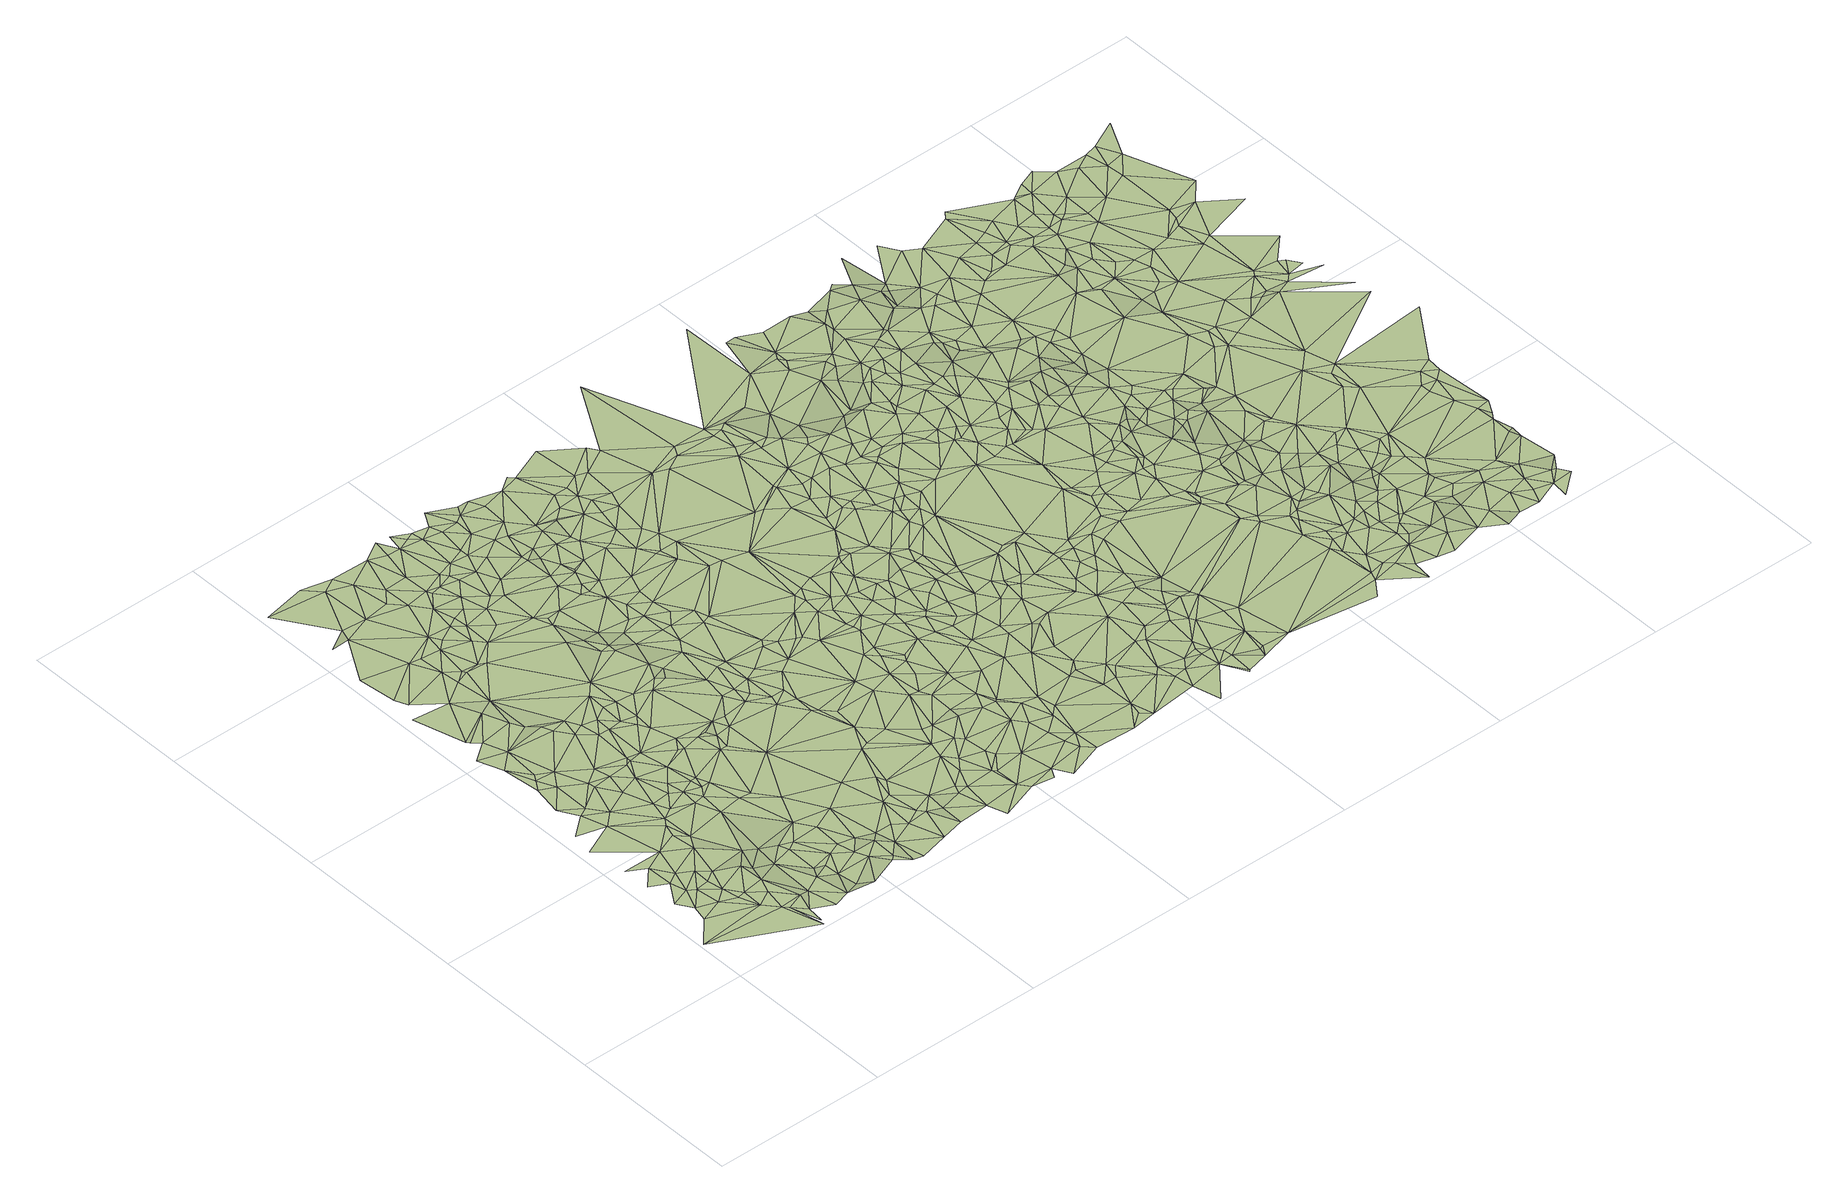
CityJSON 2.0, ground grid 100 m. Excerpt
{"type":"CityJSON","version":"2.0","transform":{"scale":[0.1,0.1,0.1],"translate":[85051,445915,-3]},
"CityObjects":{
"terrain1":{"type":"TINRelief","geometry":[{"type":"CompositeSurface","lod":"2","boundaries":[[[0,1,2]],[[1,3,4]],[[5,6,4]],[[7,6,5]],[[8,0,2]],[[5,4,9]],[[4,3,9]],[[0,3,1]],[[7,10,11]],[[12,8,2]],[[7,5,13]],[[7,13,10]],[[9,3,14]],[[15,5,9]],[[16,10,17]],[[0,18,3]],[[18,14,3]],[[13,5,15]],[[9,14,19]],[[15,9,19]],[[17,10,13]],[[0,20,18]],[[20,14,18]],[[21,17,22]],[[23,19,14]],[[0,24,20]],[[25,8,12]],[[8,24,0]],[[23,15,19]],[[26,27,22]],[[28,25,29]],[[30,13,15]],[[20,31,14]],[[30,17,13]],[[25,32,8]],[[31,23,14]],[[24,33,20]],[[32,24,8]],[[28,32,25]],[[30,15,23]],[[34,26,35]],[[20,33,31]],[[26,22,36]],[[32,33,24]],[[37,22,17]],[[38,34,39]],[[39,34,35]],[[26,36,35]],[[28,40,32]],[[41,17,30]],[[28,42,40]],[[32,40,33]],[[37,17,41]],[[38,43,44]],[[45,31,33]],[[46,30,23]],[[46,23,31]],[[38,39,43]],[[47,36,22]],[[43,48,44]],[[49,41,30]],[[45,33,50]],[[40,50,33]],[[47,22,37]],[[51,35,36]],[[44,52,53]],[[54,40,42]],[[46,31,45]],[[39,35,55]],[[37,41,49]],[[49,30,46]],[[43,39,56]],[[48,52,44]],[[43,56,48]],[[52,57,53]],[[51,55,35]],[[47,37,49]],[[54,58,40]],[[58,50,40]],[[39,55,56]],[[59,45,50]],[[46,45,59]],[[47,60,36]],[[48,56,52]],[[51,36,61]],[[61,36,60]],[[58,62,50]],[[54,63,58]],[[64,65,66]],[[67,47,49]],[[68,49,46]],[[47,69,60]],[[70,65,71]],[[72,56,55]],[[73,63,54]],[[74,59,50]],[[75,55,51]],[[70,71,57]],[[62,76,50]],[[75,51,61]],[[58,77,62]],[[73,54,78]],[[63,77,58]],[[79,57,52]],[[74,50,76]],[[68,46,59]],[[67,69,47]],[[72,55,75]],[[80,52,56]],[[81,61,60]],[[69,82,60]],[[68,67,49]],[[66,65,70]],[[81,75,61]],[[77,83,62]],[[62,83,76]],[[81,60,82]],[[70,57,79]],[[63,83,77]],[[84,74,76]],[[72,85,56]],[[86,87,88]],[[89,79,52]],[[69,90,82]],[[73,91,63]],[[67,90,69]],[[92,87,86]],[[93,59,74]],[[72,75,94]],[[95,89,52]],[[83,84,76]],[[73,78,91]],[[80,95,52]],[[68,59,93]],[[94,75,81]],[[85,80,56]],[[63,96,83]],[[81,82,97]],[[98,88,66]],[[99,67,68]],[[93,74,84]],[[90,97,82]],[[99,90,67]],[[63,91,96]],[[100,72,94]],[[83,101,84]],[[102,66,70]],[[94,81,103]],[[102,70,79]],[[102,79,89]],[[104,81,97]],[[92,86,105]],[[98,86,88]],[[99,68,106]],[[99,107,90]],[[108,97,90]],[[96,101,83]],[[78,109,91]],[[100,110,72]],[[110,85,72]],[[104,103,81]],[[101,111,84]],[[100,94,103]],[[112,66,102]],[[106,68,93]],[[93,84,111]],[[107,108,90]],[[113,89,95]],[[104,97,108]],[[102,89,113]],[[112,98,66]],[[113,95,80]],[[99,114,107]],[[115,105,116]],[[99,106,114]],[[117,100,103]],[[113,80,85]],[[96,118,101]],[[107,119,108]],[[117,103,104]],[[96,91,120]],[[121,91,109]],[[104,108,119]],[[114,119,107]],[[101,118,111]],[[110,122,85]],[[113,85,122]],[[121,120,91]],[[96,120,118]],[[123,112,102]],[[124,100,117]],[[106,125,114]],[[124,110,100]],[[106,93,126]],[[127,86,98]],[[121,109,128]],[[112,129,98]],[[93,111,130]],[[106,126,125]],[[131,117,104]],[[104,119,132]],[[110,133,122]],[[123,129,112]],[[121,128,134]],[[118,130,111]],[[135,116,105]],[[121,134,120]],[[136,116,137]],[[138,105,86]],[[124,133,110]],[[120,139,118]],[[102,113,140]],[[93,130,126]],[[141,127,98]],[[142,123,102]],[[138,86,127]],[[114,143,119]],[[144,134,128]],[[141,98,129]],[[145,124,117]],[[131,104,132]],[[134,139,120]],[[140,113,122]],[[125,143,114]],[[139,130,118]],[[146,129,123]],[[131,147,117]],[[136,137,148]],[[124,149,133]],[[138,135,105]],[[133,140,122]],[[150,145,117]],[[141,129,146]],[[132,119,143]],[[150,117,147]],[[138,127,141]],[[145,149,124]],[[135,137,116]],[[134,151,139]],[[142,146,123]],[[152,133,149]],[[144,153,134]],[[142,102,154]],[[131,132,147]],[[125,126,155]],[[102,140,154]],[[152,140,133]],[[134,156,151]],[[145,157,149]],[[126,130,158]],[[159,138,141]],[[139,160,130]],[[147,132,161]],[[150,157,145]],[[162,141,146]],[[152,149,163]],[[125,155,143]],[[134,153,156]],[[151,160,139]],[[157,163,149]],[[161,132,143]],[[159,141,162]],[[142,164,146]],[[152,163,140]],[[138,165,135]],[[166,148,137]],[[167,137,135]],[[159,168,138]],[[162,146,164]],[[126,158,155]],[[150,147,169]],[[156,160,151]],[[167,135,170]],[[158,130,160]],[[161,143,171]],[[165,170,135]],[[163,154,140]],[[171,143,172]],[[147,161,169]],[[159,162,168]],[[157,173,163]],[[150,174,157]],[[143,155,172]],[[161,171,175]],[[156,153,176]],[[167,166,137]],[[168,177,138]],[[156,178,160]],[[163,173,154]],[[138,177,165]],[[161,175,169]],[[179,162,164]],[[156,176,178]],[[179,168,162]],[[180,171,172]],[[169,175,171]],[[150,169,174]],[[180,172,155]],[[157,174,173]],[[153,181,176]],[[182,142,154]],[[182,164,142]],[[167,170,183]],[[165,183,170]],[[178,184,160]],[[179,185,168]],[[168,185,177]],[[169,171,180]],[[158,160,186]],[[179,164,187]],[[160,184,186]],[[188,166,167]],[[181,189,176]],[[176,190,178]],[[178,190,184]],[[179,191,185]],[[165,177,192]],[[165,192,183]],[[191,177,185]],[[193,169,180]],[[173,194,154]],[[188,167,183]],[[155,158,195]],[[176,189,190]],[[173,174,196]],[[186,184,197]],[[190,197,184]],[[198,179,187]],[[187,164,199]],[[200,192,177]],[[198,191,179]],[[182,154,201]],[[202,177,191]],[[158,186,195]],[[203,183,192]],[[204,174,169]],[[181,205,189]],[[180,155,206]],[[202,200,177]],[[204,169,193]],[[207,164,182]],[[203,188,183]],[[201,154,208]],[[173,196,194]],[[193,180,209]],[[196,174,210]],[[154,194,208]],[[189,211,190]],[[207,199,164]],[[212,192,200]],[[186,197,195]],[[198,202,191]],[[198,187,199]],[[202,212,200]],[[189,205,211]],[[213,210,174]],[[203,192,214]],[[182,201,215]],[[204,193,209]],[[204,213,174]],[[216,196,210]],[[212,214,192]],[[217,188,203]],[[155,195,218]],[[211,219,190]],[[209,180,206]],[[198,220,202]],[[207,182,215]],[[216,194,196]],[[190,221,197]],[[215,201,222]],[[206,155,223]],[[202,224,212]],[[222,201,208]],[[198,199,225]],[[211,205,226]],[[155,218,223]],[[213,216,210]],[[202,220,224]],[[217,227,188]],[[198,225,220]],[[207,228,199]],[[212,229,214]],[[230,217,203]],[[211,226,219]],[[207,215,231]],[[212,224,229]],[[230,203,214]],[[231,215,222]],[[204,209,232]],[[190,219,221]],[[233,208,194]],[[204,232,213]],[[195,197,234]],[[222,208,233]],[[235,205,236]],[[199,228,237]],[[207,237,228]],[[209,238,232]],[[216,239,194]],[[230,227,217]],[[207,231,237]],[[226,240,219]],[[209,206,241]],[[218,195,242]],[[209,241,238]],[[235,226,205]],[[214,229,243]],[[244,231,222]],[[220,245,224]],[[213,239,216]],[[224,245,229]],[[244,222,233]],[[225,246,220]],[[230,214,243]],[[233,194,239]],[[197,221,234]],[[213,232,247]],[[242,195,234]],[[248,232,238]],[[240,221,219]],[[245,243,229]],[[225,199,249]],[[220,246,245]],[[248,238,241]],[[206,223,250]],[[241,206,251]],[[235,236,252]],[[199,237,249]],[[213,247,239]],[[253,240,226]],[[248,247,232]],[[218,242,254]],[[218,255,223]],[[230,256,257]],[[206,250,251]],[[250,223,255]],[[230,243,258]],[[235,253,226]],[[259,231,244]],[[248,241,251]],[[218,260,255]],[[230,258,256]],[[242,234,254]],[[244,233,261]],[[240,262,221]],[[263,237,231]],[[233,239,264]],[[245,265,243]],[[248,266,247]],[[253,262,240]],[[225,267,246]],[[239,247,266]],[[257,256,268]],[[245,246,269]],[[258,243,270]],[[233,264,261]],[[243,265,270]],[[258,268,256]],[[239,266,264]],[[235,271,253]],[[248,272,266]],[[263,231,259]],[[225,249,267]],[[245,269,265]],[[273,251,250]],[[248,251,273]],[[249,237,274]],[[259,244,275]],[[276,221,262]],[[244,261,275]],[[263,274,237]],[[248,273,272]],[[234,221,276]],[[254,234,277]],[[218,278,260]],[[253,279,262]],[[250,255,280]],[[218,254,278]],[[258,281,268]],[[255,260,280]],[[271,282,253]],[[283,235,252]],[[258,270,284]],[[285,269,246]],[[264,286,261]],[[287,271,235]],[[267,288,246]],[[258,284,281]],[[289,270,265]],[[290,277,234]],[[266,291,264]],[[275,261,286]],[[253,282,279]],[[259,275,292]],[[272,293,266]],[[294,262,279]],[[276,262,294]],[[288,285,246]],[[249,274,295]],[[263,259,292]],[[290,234,276]],[[273,250,280]],[[296,265,269]],[[263,297,274]],[[283,252,298]],[[295,274,297]],[[284,270,289]],[[272,273,299]],[[287,282,271]],[[264,291,286]],[[283,287,235]],[[300,254,277]],[[267,249,301]],[[302,275,286]],[[249,295,301]],[[296,289,265]],[[260,278,280]],[[285,296,269]],[[303,292,275]],[[304,281,284]],[[263,305,297]],[[272,299,293]],[[267,306,288]],[[295,297,305]],[[293,307,266]],[[266,307,291]],[[300,278,254]],[[263,292,308]],[[303,275,302]],[[304,284,289]],[[300,277,290]],[[304,309,281]],[[267,310,306]],[[267,301,310]],[[273,280,299]],[[311,276,294]],[[311,290,276]],[[295,305,301]],[[288,312,285]],[[302,286,313]],[[286,291,313]],[[308,292,303]],[[288,306,312]],[[285,314,296]],[[310,301,315]],[[282,316,279]],[[263,317,305]],[[316,294,279]],[[285,312,314]],[[318,304,289]],[[303,302,313]],[[318,309,304]],[[263,308,317]],[[293,299,319]],[[320,301,305]],[[287,316,282]],[[311,321,290]],[[320,315,301]],[[322,289,296]],[[291,307,323]],[[310,315,320]],[[291,323,313]],[[310,324,306]],[[293,319,307]],[[325,300,290]],[[283,326,287]],[[306,324,312]],[[283,327,328]],[[318,329,309]],[[325,290,321]],[[318,289,322]],[[322,296,314]],[[278,330,280]],[[331,311,294]],[[332,299,280]],[[299,333,319]],[[310,320,324]],[[300,330,278]],[[312,334,314]],[[331,294,316]],[[335,333,299]],[[336,300,325]],[[320,305,337]],[[312,324,334]],[[331,321,311]],[[283,328,326]],[[337,305,317]],[[318,338,329]],[[336,330,300]],[[332,335,299]],[[287,326,339]],[[287,340,316]],[[322,314,341]],[[318,322,342]],[[343,280,330]],[[308,303,344]],[[287,339,340]],[[345,328,327]],[[323,307,346]],[[332,280,343]],[[320,347,324]],[[334,341,314]],[[319,346,307]],[[318,342,338]],[[303,313,348]],[[325,321,349]],[[308,344,317]],[[323,348,313]],[[336,350,330]],[[351,334,324]],[[333,346,319]],[[320,337,347]],[[331,349,321]],[[351,324,347]],[[336,325,352]],[[343,330,353]],[[331,316,354]],[[335,346,333]],[[355,326,328]],[[355,339,326]],[[334,356,341]],[[322,357,342]],[[337,317,358]],[[322,341,357]],[[336,352,350]],[[351,356,334]],[[359,330,350]],[[345,355,328]],[[325,349,360]],[[359,353,330]],[[338,342,357]],[[316,340,361]],[[331,354,349]],[[337,362,347]],[[339,363,340]],[[364,335,332]],[[303,348,344]],[[325,360,352]],[[317,365,358]],[[354,316,361]],[[366,343,353]],[[356,367,341]],[[368,332,343]],[[355,363,339]],[[323,346,369]],[[317,344,365]],[[354,370,349]],[[351,347,371]],[[337,358,362]],[[352,359,350]],[[363,361,340]],[[354,361,370]],[[359,372,353]],[[364,346,335]],[[362,373,347]],[[341,367,374]],[[366,353,372]],[[368,343,366]],[[351,371,356]],[[323,375,348]],[[376,332,368]],[[323,369,375]],[[376,377,332]],[[377,364,332]],[[378,355,345]],[[362,358,373]],[[379,349,370]],[[356,371,367]],[[357,341,380]],[[355,381,363]],[[347,373,371]],[[379,360,349]],[[382,370,361]],[[358,365,383]],[[341,374,380]],[[344,383,365]],[[382,361,363]],[[379,352,360]],[[371,374,367]],[[352,384,359]],[[359,384,372]],[[366,372,384]],[[364,385,346]],[[382,363,381]],[[368,366,386]],[[387,358,383]],[[388,373,358]],[[369,346,385]],[[389,383,344]],[[377,390,364]],[[389,344,348]],[[376,368,391]],[[376,391,377]],[[357,392,393]],[[387,388,358]],[[371,373,394]],[[366,384,386]],[[357,380,392]],[[395,370,382]],[[355,396,381]],[[377,391,390]],[[371,397,374]],[[395,379,370]],[[387,383,389]],[[398,352,379]],[[389,348,375]],[[364,399,385]],[[391,368,386]],[[390,399,364]],[[380,374,397]],[[400,369,385]],[[378,396,355]],[[398,384,352]],[[371,394,401]],[[388,402,373]],[[373,402,394]],[[371,401,397]],[[400,385,399]],[[403,382,381]],[[392,380,404]],[[390,391,405]],[[406,375,369]],[[380,397,404]],[[386,384,407]],[[406,369,400]],[[390,405,399]],[[406,389,375]],[[402,401,394]],[[391,386,408]],[[398,379,395]],[[407,384,409]],[[398,409,384]],[[400,399,410]],[[386,407,408]],[[392,404,411]],[[378,412,413]],[[414,397,401]],[[378,413,396]],[[391,415,405]],[[391,408,415]],[[411,404,397]],[[406,400,410]],[[395,382,416]],[[396,417,381]],[[414,401,402]],[[403,381,417]],[[398,418,409]],[[416,382,403]],[[398,395,418]],[[419,407,409]],[[419,408,407]],[[405,420,399]],[[392,411,421]],[[399,420,410]],[[422,388,387]],[[412,396,413]],[[415,423,405]],[[387,389,424]],[[414,425,397]],[[418,426,409]],[[425,411,397]],[[419,409,426]],[[427,415,408]],[[422,402,388]],[[428,408,419]],[[429,405,423]],[[424,389,406]],[[430,418,395]],[[427,408,428]],[[431,423,415]],[[429,420,405]],[[406,410,432]],[[403,417,433]],[[430,395,416]],[[419,426,434]],[[427,431,415]],[[396,435,417]],[[422,414,402]],[[428,419,434]],[[436,426,418]],[[416,403,437]],[[403,433,437]],[[431,429,423]],[[432,410,420]],[[412,438,396]],[[430,439,418]],[[440,427,428]],[[433,417,441]],[[422,425,414]],[[442,411,425]],[[442,421,411]],[[443,420,429]],[[434,426,436]],[[439,436,418]],[[427,444,431]],[[445,428,434]],[[416,437,446]],[[435,441,417]],[[444,429,431]],[[396,438,435]],[[437,433,441]],[[440,444,427]],[[443,432,420]],[[422,387,447]],[[440,428,448]],[[447,387,424]],[[448,428,445]],[[430,416,449]],[[445,434,436]],[[450,443,429]],[[451,416,446]],[[406,432,452]],[[453,424,406]],[[435,454,441]],[[412,455,438]],[[456,442,425]],[[430,449,439]],[[422,456,425]],[[412,457,455]],[[450,432,443]],[[458,444,440]],[[438,454,435]],[[449,416,451]],[[444,459,429]],[[460,440,448]],[[453,406,461]],[[445,436,462]],[[450,463,432]],[[460,448,445]],[[459,450,429]],[[439,464,436]],[[461,406,452]],[[460,458,440]],[[458,459,444]],[[452,432,463]],[[438,465,454]],[[460,445,462]],[[437,466,446]],[[467,463,450]],[[441,454,468]],[[439,449,469]],[[451,446,470]],[[462,436,464]],[[437,441,466]],[[438,455,465]],[[439,469,464]],[[449,451,470]],[[460,471,458]],[[467,450,459]],[[467,452,463]],[[465,468,454]],[[457,472,455]],[[460,462,473]],[[422,474,456]],[[458,471,459]],[[422,447,475]],[[472,465,455]],[[460,473,471]],[[453,476,424]],[[449,470,469]],[[477,457,478]],[[470,446,466]],[[467,459,479]],[[473,462,480]],[[481,462,464]],[[441,468,466]],[[472,482,465]],[[483,461,452]],[[471,484,459]],[[471,473,485]],[[422,475,474]],[[486,447,424]],[[487,453,461]],[[477,472,457]],[[479,459,484]],[[480,462,481]],[[464,469,488]],[[465,489,468]],[[490,473,480]],[[471,485,484]],[[482,489,465]],[[490,485,473]],[[481,464,488]],[[467,491,452]],[[487,476,453]],[[492,461,483]],[[483,452,493]],[[486,424,476]],[[486,475,447]],[[494,482,472]],[[487,461,492]],[[469,495,488]],[[467,479,496]],[[456,474,497]],[[481,488,498]],[[470,499,469]],[[477,494,472]],[[493,452,491]],[[479,484,500]],[[498,488,495]],[[501,468,489]],[[492,483,502]],[[485,503,484]],[[504,489,482]],[[490,503,485]],[[466,468,501]],[[502,483,493]],[[469,499,495]],[[480,481,505]],[[494,506,482]],[[490,480,505]],[[467,496,491]],[[470,466,507]],[[498,495,508]],[[509,487,492]],[[481,498,505]],[[506,504,482]],[[510,474,475]],[[511,477,512]],[[487,513,476]],[[477,514,494]],[[470,507,499]],[[479,500,496]],[[494,514,506]],[[515,477,511]],[[486,516,475]],[[508,495,517]],[[500,484,503]],[[493,491,518]],[[505,498,508]],[[501,489,519]],[[502,493,518]],[[520,514,477]],[[509,513,487]],[[492,502,521]],[[514,504,506]],[[495,499,517]],[[515,520,477]],[[504,519,489]],[[509,492,521]],[[486,476,513]],[[516,510,475]],[[522,466,501]],[[518,491,523]],[[524,497,474]],[[490,525,503]],[[507,466,522]],[[490,505,525]],[[496,523,491]],[[510,524,474]],[[515,511,526]],[[509,521,513]],[[502,518,527]],[[499,528,517]],[[514,529,504]],[[500,530,496]],[[499,507,528]],[[508,517,531]],[[527,518,523]],[[486,513,532]],[[533,522,501]],[[533,501,519]],[[486,534,516]],[[502,535,521]],[[504,536,519]],[[500,503,537]],[[505,508,531]],[[520,538,514]],[[515,538,520]],[[496,539,523]],[[540,515,526]],[[500,537,530]],[[516,541,510]],[[486,532,534]],[[496,530,539]],[[502,527,535]],[[504,529,536]],[[510,541,524]],[[542,517,528]],[[527,523,539]],[[543,507,522]],[[505,544,525]],[[503,525,537]],[[516,534,541]],[[540,538,515]],[[538,529,514]],[[513,521,545]],[[536,533,519]],[[546,528,507]],[[505,531,544]],[[547,522,533]],[[540,526,548]],[[549,531,517]],[[530,550,539]],[[532,513,551]],[[530,537,550]],[[549,517,542]],[[541,552,524]],[[543,522,547]],[[532,553,534]],[[534,552,541]],[[535,545,521]],[[554,507,543]],[[540,548,538]],[[555,542,528]],[[535,527,556]],[[527,539,557]],[[525,544,558]],[[559,546,507]],[[534,553,552]],[[546,555,528]],[[560,533,536]],[[559,507,554]],[[525,561,537]],[[532,551,553]],[[551,513,562]],[[558,544,531]],[[562,513,545]],[[526,563,548]],[[560,547,533]],[[557,539,550]],[[537,561,550]],[[536,529,564]],[[543,547,565]],[[538,566,529]],[[524,552,567]],[[535,556,545]],[[558,531,549]],[[548,563,538]],[[560,565,547]],[[556,527,568]],[[549,542,569]],[[555,569,542]],[[557,550,561]],[[527,557,568]],[[560,536,564]],[[570,555,546]],[[529,566,564]],[[554,543,571]],[[553,572,552]],[[525,573,561]],[[543,565,571]],[[559,570,546]],[[558,549,574]],[[551,562,575]],[[551,572,553]],[[570,569,555]],[[560,576,565]],[[538,577,566]],[[559,554,571]],[[549,569,574]],[[563,577,538]],[[556,578,545]],[[556,568,579]],[[571,565,576]],[[557,561,573]],[[560,564,576]],[[562,545,580]],[[551,575,581]],[[572,567,552]],[[568,557,582]],[[556,579,578]],[[564,566,577]],[[562,580,575]],[[525,558,583]],[[557,573,582]],[[551,581,572]],[[559,584,570]],[[580,545,578]],[[559,571,584]],[[579,568,585]],[[586,569,570]],[[524,567,587]],[[568,582,585]],[[586,574,569]],[[581,575,580]],[[525,583,573]],[[579,585,588]],[[586,570,584]],[[582,573,589]],[[579,590,578]],[[579,588,590]],[[591,558,574]],[[592,585,582]],[[580,578,593]],[[572,587,567]],[[592,582,589]],[[581,580,594]],[[586,595,574]],[[578,590,593]],[[588,585,592]],[[584,571,596]],[[524,587,597]],[[583,589,573]],[[580,593,594]],[[586,584,596]],[[581,598,572]],[[591,583,558]],[[599,590,588]],[[600,574,595]],[[599,588,592]],[[576,564,601]],[[571,576,601]],[[602,593,590]],[[586,596,595]],[[592,589,603]],[[591,574,600]],[[563,604,577]],[[564,577,605]],[[581,594,598]],[[572,606,587]],[[602,594,593]],[[607,589,583]],[[599,592,608]],[[607,603,589]],[[592,603,608]],[[599,609,590]],[[602,590,609]],[[610,594,602]],[[572,598,606]],[[596,571,611]],[[595,596,612]],[[600,595,612]],[[613,599,608]],[[610,598,594]],[[613,608,603]],[[591,600,614]],[[610,602,615]],[[563,616,617]],[[591,618,583]],[[607,583,619]],[[620,619,583]],[[621,591,614]],[[613,603,607]],[[618,620,583]],[[600,612,622]],[[600,622,614]],[[623,609,599]],[[602,609,615]],[[623,599,613]],[[587,606,624]],[[621,618,591]],[[587,625,626]],[[563,617,627]],[[587,624,625]],[[621,614,628]],[[610,629,598]],[[630,607,619]],[[631,610,615]],[[632,613,607]],[[633,615,609]],[[571,601,611]],[[632,607,630]],[[614,622,628]],[[612,596,611]],[[622,612,634]],[[620,635,619]],[[563,627,604]],[[564,605,601]],[[623,636,609]],[[631,629,610]],[[633,609,636]],[[618,635,620]],[[637,624,606]],[[630,619,638]],[[625,639,626]],[[577,640,605]],[[621,641,618]],[[625,624,637]],[[577,604,640]],[[621,628,641]],[[632,630,638]],[[598,642,606]],[[643,615,633]],[[637,606,642]],[[618,644,635]],[[623,613,645]],[[634,612,646]],[[629,647,598]],[[645,613,632]],[[643,631,615]],[[619,635,648]],[[649,633,636]],[[625,650,639]],[[623,651,636]],[[628,622,652]],[[638,619,648]],[[598,647,642]],[[652,622,634]],[[653,625,637]],[[645,632,638]],[[612,611,646]],[[635,644,648]],[[643,633,649]],[[631,654,629]],[[653,637,642]],[[618,641,655]],[[618,656,644]],[[654,647,629]],[[641,628,652]],[[623,645,651]],[[649,636,651]],[[643,657,631]],[[647,653,642]],[[658,634,646]],[[644,659,648]],[[638,648,660]],[[645,638,661]],[[662,643,649]],[[657,654,631]],[[652,634,658]],[[618,655,656]],[[644,663,659]],[[654,653,647]],[[662,657,643]],[[664,650,625]],[[665,641,652]],[[665,655,641]],[[644,656,663]],[[611,666,646]],[[645,661,651]],[[638,660,667]],[[668,625,653]],[[617,669,627]],[[658,646,666]],[[662,649,670]],[[611,601,671]],[[661,638,667]],[[649,651,672]],[[611,673,666]],[[611,671,673]],[[627,674,604]],[[675,601,605]],[[676,648,659]],[[676,660,648]],[[649,672,670]],[[662,677,657]],[[657,677,654]],[[671,601,675]],[[666,673,678]],[[652,658,679]],[[672,651,661]],[[654,680,653]],[[627,681,674]],[[665,682,655]],[[668,664,625]],[[683,665,652]],[[662,670,677]],[[676,659,663]],[[617,684,669]],[[627,669,681]],[[617,685,684]],[[674,686,604]],[[640,604,686]],[[683,652,679]],[[679,658,687]],[[605,640,688]],[[675,605,688]],[[667,660,676]],[[683,682,665]],[[672,661,689]],[[654,677,690]],[[680,691,653]],[[670,672,692]],[[658,666,693]],[[654,690,680]],[[666,678,693]],[[673,694,678]],[[682,695,655]],[[655,696,656]],[[640,686,697]],[[698,663,656]],[[671,694,673]],[[668,653,691]],[[674,681,699]],[[679,687,700]],[[670,701,677]],[[683,679,700]],[[674,699,686]],[[702,640,697]],[[702,688,640]],[[676,663,698]],[[692,672,689]],[[661,703,689]],[[671,675,704]],[[658,693,687]],[[661,667,705]],[[706,684,685]],[[670,692,701]],[[655,695,696]],[[683,707,682]],[[697,686,699]],[[677,701,690]],[[661,705,703]],[[708,681,669]],[[709,667,676]],[[683,700,707]],[[684,708,669]],[[682,707,695]],[[675,688,710]],[[693,678,694]],[[690,711,680]],[[702,712,688]],[[668,713,664]],[[702,697,714]],[[698,656,715]],[[696,716,656]],[[671,704,694]],[[692,689,717]],[[706,708,684]],[[697,699,714]],[[701,711,690]],[[709,676,698]],[[681,718,699]],[[716,715,656]],[[680,719,691]],[[717,689,703]],[[705,667,709]],[[702,714,712]],[[668,691,720]],[[675,710,704]],[[700,687,721]],[[700,722,707]],[[711,719,680]],[[688,712,710]],[[668,720,713]],[[687,693,723]],[[707,724,695]],[[717,703,705]],[[696,695,724]],[[708,725,681]],[[692,726,701]],[[725,718,681]],[[701,727,711]],[[728,708,706]],[[729,714,699]],[[693,694,730]],[[731,705,709]],[[704,732,694]],[[692,717,726]],[[712,733,710]],[[734,698,715]],[[700,721,722]],[[696,724,716]],[[722,724,707]],[[721,687,723]],[[729,699,718]],[[694,732,730]],[[711,727,719]],[[709,698,735]],[[712,714,736]],[[720,691,737]],[[735,698,734]],[[713,720,738]],[[739,693,730]],[[731,709,735]],[[691,719,737]],[[723,693,739]],[[716,740,715]],[[712,736,733]],[[704,741,732]],[[701,742,727]],[[704,710,741]],[[743,710,733]],[[734,715,740]],[[717,705,744]],[[722,745,724]],[[736,714,729]],[[731,744,705]],[[701,726,742]],[[708,746,725]],[[725,747,718]],[[748,726,717]],[[749,729,718]],[[750,748,717]],[[732,751,730]],[[722,721,752]],[[716,724,753]],[[722,754,745]],[[755,708,728]],[[749,718,747]],[[721,723,756]],[[743,733,757]],[[722,752,754]],[[732,741,751]],[[727,758,719]],[[736,757,733]],[[750,717,744]],[[731,735,759]],[[739,730,751]],[[760,741,710]],[[720,737,738]],[[746,761,725]],[[725,761,747]],[[735,734,759]],[[760,710,743]],[[734,740,762]],[[745,753,724]],[[763,746,708]],[[723,739,764]],[[755,728,765]],[[748,742,726]],[[766,729,749]],[[756,723,764]],[[766,736,729]],[[716,767,740]],[[768,748,750]],[[734,762,759]],[[737,719,758]],[[745,754,753]],[[721,756,769]],[[768,742,748]],[[721,770,752]],[[755,763,708]],[[739,751,764]],[[763,761,746]],[[761,771,747]],[[716,753,767]],[[762,740,772]],[[749,747,773]],[[768,750,774]],[[752,775,754]],[[742,776,727]],[[731,759,777]],[[750,744,774]],[[731,778,744]],[[741,779,751]],[[727,776,758]],[[721,769,770]],[[766,749,773]],[[773,747,771]],[[753,754,775]],[[738,737,780]],[[781,760,743]],[[772,740,767]],[[760,782,741]],[[738,780,783]],[[761,784,771]],[[763,784,761]],[[785,759,762]],[[752,770,775]],[[731,777,778]],[[769,756,786]],[[787,743,757]],[[766,788,736]],[[768,789,742]],[[787,757,736]],[[790,764,751]],[[782,779,741]],[[762,772,791]],[[755,765,792]],[[793,737,758]],[[774,744,778]],[[768,774,789]],[[756,764,794]],[[777,759,785]],[[785,762,791]],[[790,751,779]],[[753,775,795]],[[793,780,737]],[[769,786,770]],[[755,796,763]],[[797,766,773]],[[781,743,787]],[[798,758,776]],[[793,758,798]],[[753,795,767]],[[791,772,767]],[[756,794,786]],[[797,788,766]],[[781,799,760]],[[742,800,776]],[[787,736,788]],[[801,771,784]],[[742,789,800]],[[760,799,782]],[[801,773,771]],[[763,802,784]],[[770,786,803]],[[770,804,775]],[[774,778,805]],[[793,798,806]],[[755,792,796]],[[794,764,790]],[[777,785,807]],[[790,779,808]],[[782,808,779]],[[785,791,807]],[[796,802,763]],[[793,809,780]],[[795,810,767]],[[801,797,773]],[[795,775,811]],[[770,803,804]],[[798,776,812]],[[791,767,813]],[[774,814,789]],[[793,806,809]],[[794,803,786]],[[777,815,778]],[[806,798,812]],[[816,788,797]],[[817,799,781]],[[801,784,818]],[[775,804,811]],[[817,781,787]],[[774,805,814]],[[767,810,813]],[[802,818,784]],[[809,819,780]],[[820,787,788]],[[795,811,810]],[[777,807,821]],[[805,778,815]],[[792,822,796]],[[807,791,823]],[[800,824,776]],[[825,790,808]],[[800,789,826]],[[777,821,815]],[[809,806,812]],[[827,804,803]],[[816,828,788]],[[820,788,828]],[[823,791,813]],[[829,797,801]],[[794,827,803]],[[796,822,802]],[[829,816,797]],[[817,787,820]],[[794,790,830]],[[831,808,782]],[[776,824,812]],[[831,782,799]],[[821,807,823]],[[811,804,832]],[[800,826,824]],[[789,833,826]],[[814,805,815]],[[830,790,825]],[[834,822,792]],[[789,814,833]],[[834,792,835]],[[829,828,816]],[[802,836,818]],[[817,831,799]],[[837,817,820]],[[822,836,802]],[[810,838,813]],[[827,839,804]],[[810,811,838]],[[839,832,804]],[[825,808,831]],[[821,823,840]],[[801,818,841]],[[821,842,815]],[[843,827,794]],[[820,828,844]],[[829,801,841]],[[814,815,842]],[[838,811,832]],[[809,812,845]],[[821,840,842]],[[843,794,830]],[[836,846,818]],[[837,820,844]],[[812,824,847]],[[826,847,824]],[[829,848,828]],[[833,849,826]],[[850,830,825]],[[834,835,851]],[[852,839,827]],[[814,849,833]],[[837,853,817]],[[850,825,831]],[[841,818,854]],[[846,854,818]],[[852,827,855]],[[817,853,831]],[[838,832,839]],[[844,828,856]],[[843,855,827]],[[850,843,830]],[[826,849,847]],[[857,836,822]],[[834,857,822]],[[809,845,858]],[[828,848,856]],[[823,813,859]],[[829,841,860]],[[829,860,848]],[[852,855,839]],[[855,838,839]],[[834,851,861]],[[857,846,836]],[[837,844,862]],[[840,823,859]],[[863,812,847]],[[837,862,853]],[[845,812,863]],[[844,856,864]],[[853,862,831]],[[849,865,847]],[[814,842,866]],[[834,861,857]],[[813,838,867]],[[864,856,848]],[[840,866,842]],[[868,860,841]],[[869,841,854]],[[869,854,846]],[[844,864,862]],[[870,861,851]],[[814,871,849]],[[872,848,860]],[[868,841,869]],[[857,869,846]],[[873,850,831]],[[865,874,847]],[[855,875,838]],[[872,864,848]],[[873,843,850]],[[872,860,868]],[[863,847,874]],[[843,876,855]],[[813,867,859]],[[872,862,864]],[[877,861,870]],[[849,871,865]],[[878,831,862]],[[840,859,866]],[[861,879,857]],[[865,880,874]],[[814,866,871]],[[865,881,880]],[[877,879,861]],[[868,869,882]],[[883,869,857]],[[875,867,838]],[[877,870,884]],[[855,876,875]],[[879,883,857]],[[874,880,885]],[[863,874,886]],[[872,887,862]],[[865,871,881]],[[873,876,843]],[[873,831,878]],[[877,884,879]],[[881,885,880]],[[883,882,869]],[[874,885,886]],[[872,868,888]],[[866,859,889]],[[879,890,883]],[[878,862,887]],[[891,859,867]],[[863,886,892]],[[879,884,893]],[[883,890,882]],[[879,893,890]],[[875,894,867]],[[868,882,895]],[[884,896,897]],[[866,889,898]],[[881,899,885]],[[875,876,894]],[[900,889,859]],[[900,859,891]],[[891,867,894]],[[901,871,866]],[[901,866,898]],[[902,886,885]],[[903,893,884]],[[871,904,881]],[[903,884,897]],[[876,905,894]],[[902,885,899]],[[890,906,882]],[[881,904,899]],[[873,878,907]],[[891,894,905]],[[908,898,889]],[[872,909,887]],[[910,892,886]],[[910,886,902]],[[893,911,890]],[[907,878,887]],[[901,912,871]],[[876,913,905]],[[873,914,876]],[[912,904,871]],[[908,889,900]],[[903,911,893]],[[868,895,915]],[[901,898,908]],[[888,868,915]],[[900,891,916]],[[873,907,917]],[[914,913,876]],[[882,906,918]],[[872,888,919]],[[917,907,887]],[[872,919,909]],[[890,911,906]],[[882,918,895]],[[873,917,914]],[[910,920,892]],[[921,902,899]],[[908,900,916]],[[910,902,920]],[[920,922,892]],[[901,923,912]],[[921,899,904]],[[891,905,924]],[[923,904,912]],[[925,905,913]],[[926,901,908]],[[927,916,891]],[[928,920,902]],[[928,902,921]],[[926,923,901]],[[914,925,913]],[[908,916,929]],[[917,887,930]],[[918,906,931]],[[926,908,932]],[[933,921,904]],[[923,933,904]],[[927,891,924]],[[895,918,931]],[[925,924,905]],[[887,909,930]],[[927,929,916]],[[908,929,934]],[[908,935,932]],[[936,922,920]],[[928,921,937]],[[926,938,923]],[[895,939,915]],[[908,934,935]],[[926,932,938]],[[933,937,921]],[[923,938,933]],[[936,920,928]],[[940,919,888]],[[888,915,941]],[[940,909,919]],[[927,934,929]],[[915,939,941]],[[942,928,937]],[[932,935,938]],[[914,943,925]],[[940,888,941]],[[944,924,925]],[[940,930,909]],[[917,930,945]],[[933,946,937]],[[936,928,942]],[[947,934,927]],[[948,944,925]],[[942,937,949]],[[950,933,938]],[[947,938,935]],[[947,935,934]],[[951,914,917]],[[940,941,952]],[[937,946,949]],[[940,952,930]],[[927,924,953]],[[950,946,933]],[[948,925,943]],[[953,924,944]],[[930,952,945]],[[947,950,938]],[[949,946,954]],[[936,942,955]],[[955,942,949]],[[948,956,944]],[[936,955,957]],[[958,954,946]],[[947,927,959]],[[950,958,946]],[[948,943,956]],[[953,944,956]],[[960,917,945]],[[927,953,961]],[[962,949,954]],[[951,943,914]],[[957,955,963]],[[962,955,949]],[[959,927,961]],[[964,950,947]],[[962,954,958]],[[943,965,956]],[[953,956,965]],[[964,947,959]],[[966,963,955]],[[950,967,958]],[[962,958,967]],[[968,955,962]],[[953,969,961]],[[953,965,969]],[[964,970,950]],[[968,966,955]],[[964,959,971]],[[943,972,965]],[[959,961,973]],[[950,970,967]],[[974,961,969]],[[975,964,971]],[[971,959,973]],[[976,962,967]],[[975,970,964]],[[969,965,977]],[[976,968,962]],[[974,969,978]],[[978,969,979]],[[973,961,980]],[[974,980,961]],[[971,973,981]],[[975,971,981]],[[970,982,967]],[[976,967,983]],[[975,981,970]],[[976,984,968]],[[983,967,982]],[[976,983,984]],[[985,981,973]],[[970,986,982]],[[981,986,970]],[[983,982,987]],[[984,983,988]],[[983,987,988]],[[986,987,982]],[[987,989,988]]]}]}
},
"vertices":[
[399,310,36],[128,410,35],[1,270,36],[262,460,35],[149,500,34],[206,630,32],[96,590,32],[183,720,31],[468,230,36],[246,600,33],[178,870,31],[83,770,32],[536,0,36],[250,760,31],[340,520,34],[330,710,32],[78,930,30],[299,930,30],[359,420,35],[328,610,33],[402,430,35],[45,1150,32],[237,1240,29],[390,650,33],[492,360,35],[492,200,36],[189,1380,30],[69,1280,34],[558,130,35],[547,30,35],[440,840,32],[522,590,33],[595,240,34],[531,450,34],[128,1490,31],[244,1410,30],[314,1310,30],[452,1060,29],[158,1660,31],[244,1620,29],[646,240,30],[427,980,30],[678,70,34],[198,1720,30],[138,1880,29],[554,540,32],[606,680,26],[483,1100,29],[225,1760,29],[488,920,29],[657,500,26],[385,1500,29],[240,1970,31],[83,2020,29],[775,100,34],[378,1540,29],[309,1710,30],[191,2100,31],[747,290,30],[679,640,19],[512,1220,27],[459,1380,28],[780,350,27],[841,240,26],[52,2450,31],[135,2160,29],[269,2430,27],[670,1090,30],[717,960,29],[548,1140,28],[337,2270,26],[146,2140,30],[469,1600,31],[860,130,23],[762,590,28],[490,1510,30],[780,530,30],[835,330,26],[943,90,19],[390,2130,26],[504,1940,32],[574,1420,29],[620,1230,28],[911,380,28],[831,560,29],[566,1850,35],[320,2780,26],[80,2620,30],[112,2550,29],[426,2060,25],[681,1190,28],[1037,240,28],[56,2840,28],[926,670,29],[607,1520,29],[480,2000,33],[1005,310,28],[665,1290,28],[394,2630,25],[730,1100,29],[641,1560,30],[984,410,26],[422,2310,33],[640,1530,29],[743,1380,30],[218,3110,21],[856,980,27],[772,1160,28],[763,1230,27],[1109,150,21],[647,1770,35],[991,570,29],[404,2520,24],[594,1960,33],[821,1160,27],[100,3090,41],[241,3180,21],[713,1540,32],[1079,390,24],[796,1230,27],[1134,310,28],[1131,170,26],[633,1880,33],[487,2550,24],[714,1770,33],[921,970,27],[1009,850,28],[384,2770,25],[1189,90,17],[471,2570,26],[1130,630,28],[866,1440,29],[898,1430,28],[716,1860,34],[1204,240,25],[381,3170,21],[38,3490,21],[370,3450,21],[520,2870,23],[1178,350,25],[806,2020,33],[501,2760,23],[604,2540,23],[1024,1310,26],[1240,70,24],[842,1710,31],[564,2560,24],[914,1510,30],[288,3540,21],[794,1780,33],[872,1650,32],[1273,350,26],[800,1910,33],[1408,110,25],[876,2090,34],[1178,1150,24],[1345,300,23],[882,1760,32],[1300,740,28],[556,2810,22],[1358,500,24],[1003,1450,29],[660,2710,22],[874,1900,33],[709,2650,23],[603,3110,23],[456,3500,21],[506,3400,21],[653,2860,22],[1130,1490,29],[532,3190,21],[1081,1400,26],[1064,1310,26],[975,1890,34],[1065,1850,33],[1050,1450,30],[1466,310,24],[674,3010,25],[1438,350,22],[716,2810,22],[1169,1410,26],[1538,140,27],[992,2400,24],[600,3270,21],[1414,520,24],[707,2890,24],[1452,660,27],[825,2720,23],[675,3490,25],[1548,280,21],[1553,390,25],[780,2910,26],[736,3130,24],[1203,1480,26],[1179,2010,32],[1536,860,28],[1126,1910,34],[1473,610,26],[868,2840,23],[992,2640,24],[749,3100,24],[1068,2230,34],[833,2990,25],[729,3270,25],[1290,1600,28],[1715,150,26],[1448,1380,26],[1029,2540,25],[1124,2190,32],[1351,1500,25],[1170,1880,32],[1675,310,26],[806,3110,24],[1316,1740,25],[867,3180,24],[1058,2350,32],[1213,1940,30],[770,3450,26],[1619,1010,27],[1696,360,26],[945,2900,24],[1786,570,29],[1126,2240,32],[1546,1240,25],[912,3090,24],[999,2860,23],[1738,320,25],[789,3560,24],[1041,2590,25],[894,3140,25],[849,3450,24],[1151,2350,25],[1370,1600,27],[1237,2170,25],[1816,670,25],[1926,170,27],[1754,40,22],[1124,2600,23],[1408,1530,24],[1365,1980,24],[1788,430,27],[1468,1440,26],[1586,880,27],[960,3210,22],[1248,2270,24],[1013,3080,22],[1065,2960,22],[1419,1780,24],[1469,1620,25],[1238,2740,24],[1549,1350,24],[1545,1440,25],[1969,110,27],[1905,330,25],[1722,900,25],[1574,1220,25],[922,3480,24],[872,3550,24],[977,3430,24],[1332,2330,24],[1634,1150,25],[1402,2160,24],[1844,500,27],[1358,2520,24],[1416,2050,24],[1065,3200,22],[1472,1780,26],[1261,2820,23],[968,3500,24],[1124,3130,21],[1064,3250,21],[1924,310,25],[1542,1650,26],[1633,1550,24],[1280,2620,24],[1402,2300,24],[1930,630,25],[1853,780,25],[1866,1150,27],[1979,460,24],[1846,1260,26],[1063,3480,23],[2002,410,24],[2130,150,25],[1086,3410,22],[1252,3020,22],[1455,2160,24],[2096,330,27],[1257,2980,21],[1184,3310,20],[1909,770,26],[1587,2070,26],[1398,2420,24],[1683,1750,26],[1963,590,26],[1335,2680,23],[1239,3200,22],[1328,2610,24],[2097,90,26],[1716,1600,23],[1975,1010,27],[1369,2760,23],[1521,2240,23],[1506,2350,24],[1189,3420,20],[1415,2640,24],[1311,2950,24],[1712,1790,26],[1508,2450,24],[1114,3570,24],[1355,2850,24],[2052,740,24],[1331,3030,22],[1612,2170,23],[1305,3180,23],[1381,2780,24],[2220,550,26],[1553,2560,24],[1236,3450,19],[1763,1730,26],[1459,2800,25],[2053,800,27],[1358,3270,22],[1635,2090,26],[1438,2980,25],[2056,940,27],[2314,260,26],[2185,50,26],[2340,180,26],[1264,3500,24],[2007,1190,27],[2180,710,24],[1917,1600,26],[1843,1690,23],[1456,3100,21],[1875,1680,23],[2027,1000,26],[1599,2800,24],[1333,3500,21],[2295,360,26],[2275,480,25],[1456,3150,22],[1369,3420,20],[2007,1380,26],[1804,2510,24],[2395,120,27],[1964,1840,25],[1538,2920,25],[1886,2370,24],[2227,810,24],[2100,1110,26],[1525,2970,26],[2222,1010,27],[2062,1320,27],[2256,700,26],[2390,270,26],[1553,3110,25],[1505,3450,21],[1707,2700,23],[2131,1210,26],[2217,960,26],[2342,610,26],[1637,2810,24],[2396,440,27],[2056,1770,23],[1754,2610,24],[2080,1390,25],[1566,3120,22],[2116,1530,22],[2048,1930,26],[2272,710,25],[1685,3060,25],[2155,1250,25],[1727,2870,24],[1630,3170,21],[1958,2360,25],[2109,1570,23],[2097,1610,23],[2629,110,25],[2358,920,23],[1674,3260,22],[2450,490,26],[2431,590,26],[1782,2610,24],[2284,1300,23],[2066,1870,25],[2236,1490,23],[1861,2710,26],[1823,2790,26],[1886,2610,25],[2116,1730,24],[2193,1610,23],[1620,3480,21],[1590,3510,20],[1758,3010,24],[2504,920,24],[2736,260,26],[1755,3180,23],[2424,1100,25],[2175,1810,23],[2106,1950,26],[1783,3110,24],[1854,2990,24],[2652,610,23],[1753,3260,22],[2237,1770,24],[2097,2320,26],[2310,1430,25],[2322,1510,23],[2380,1280,25],[2192,1980,26],[1840,3300,22],[2769,130,25],[2718,180,26],[1892,3090,22],[2307,1660,23],[2625,860,25],[2732,450,25],[2471,1120,25],[2419,1400,23],[2298,1950,24],[1823,3560,21],[2135,3070,22],[2301,1750,22],[2311,2520,25],[1906,3280,22],[2475,1260,23],[2402,1600,23],[2452,1430,22],[2359,1850,24],[2639,1040,24],[2409,1740,22],[2400,2010,25],[2699,620,27],[2533,1300,23],[2809,450,26],[2619,1250,23],[2738,680,27],[2974,340,24],[2645,1110,24],[2498,1600,23],[2841,560,25],[2019,3420,22],[2381,1970,24],[2464,1720,22],[2572,1410,23],[2738,820,25],[2219,3040,21],[2552,1520,24],[2771,1020,24],[2456,1990,24],[2795,990,26],[2515,2170,25],[2359,2510,24],[2867,520,26],[3032,270,23],[2058,3360,22],[3048,160,24],[2559,1740,25],[2603,1870,22],[2641,1570,25],[2465,2430,26],[2712,1370,24],[2444,2040,25],[2781,1260,25],[3014,380,24],[3082,820,23],[2563,1970,24],[3056,590,25],[2855,1190,23],[2883,1030,25],[2655,1740,23],[3106,280,22],[2700,1570,24],[2346,3150,21],[2315,3090,21],[2509,2610,25],[3253,200,23],[3086,0,25],[2629,1890,23],[2769,1540,23],[2833,1390,23],[3153,340,25],[2540,2260,25],[2693,1830,23],[2713,1750,22],[2530,2890,25],[2513,2590,25],[2873,1310,23],[3108,570,23],[2780,1580,22],[2691,2220,25],[2578,2420,26],[2653,2270,25],[3236,310,23],[2927,1280,23],[2814,2090,24],[2301,3780,20],[2879,1350,22],[3089,1060,22],[2827,1980,25],[3169,650,23],[2663,2370,25],[2856,1910,23],[3264,410,23],[2993,1520,24],[3239,360,23],[3145,970,23],[2972,1330,22],[2624,2530,25],[2539,3080,22],[3334,70,23],[3327,60,23],[2650,2660,24],[3297,310,24],[3343,210,23],[2559,2950,25],[3023,1290,22],[2717,2280,25],[3286,600,23],[3334,260,23],[2686,2530,26],[3203,850,23],[2786,2180,25],[2540,3150,19],[2952,1930,24],[3462,100,23],[2822,2300,25],[3150,1130,22],[3384,520,23],[2848,2070,23],[3113,1530,23],[2650,2860,25],[3331,670,23],[2656,2910,25],[2799,2530,26],[3364,550,22],[2929,2020,25],[3504,300,25],[2885,2160,23],[3473,150,25],[2598,3090,22],[3192,1300,22],[3325,890,23],[3047,1550,24],[2841,2640,27],[3271,1110,22],[3347,700,22],[3499,160,24],[3191,1340,23],[2935,2140,24],[2770,2850,25],[2643,3120,22],[2721,2900,27],[3344,930,22],[3247,1210,24],[2874,2500,26],[2980,2230,24],[3187,1550,24],[3353,1010,24],[3441,700,23],[3018,2110,23],[2837,2730,25],[3653,150,25],[3518,650,25],[3401,790,22],[3528,480,24],[2799,3150,13],[2999,2410,26],[3291,1310,24],[3333,1200,24],[3461,860,29],[2857,3030,14],[3127,2130,25],[3311,1370,25],[2868,2770,26],[3499,690,25],[3596,450,25],[2999,2590,26],[2966,2490,27],[2971,2720,24],[2902,2870,20],[3046,2310,25],[3346,2080,25],[3444,1260,25],[3033,2440,26],[3425,1330,25],[2985,3320,11],[3093,2480,25],[3194,2170,26],[3095,2560,25],[3541,1670,25],[3187,2440,25],[3062,2710,23],[3119,2790,8],[3547,1400,26],[3592,1310,26],[2965,3760,21],[3210,3060,8],[3232,2490,25],[3575,1460,25],[4039,940,25],[3211,2750,24],[3316,2320,26],[4219,490,24],[4099,860,24],[3149,3220,9],[3390,2290,24],[3289,2390,25],[3309,2620,24],[3173,2800,8],[3969,1150,25],[3665,1340,25],[3379,2400,25],[3610,1540,25],[3271,2760,24],[4153,70,25],[4228,170,24],[3586,1870,24],[3463,2200,24],[3457,2070,23],[3579,1650,25],[3674,1510,25],[3390,2550,24],[3151,3310,20],[3171,3350,23],[3044,3560,19],[4248,220,23],[3690,1570,26],[3267,3000,16],[3425,2280,24],[3343,2900,22],[3463,2360,25],[3345,2710,24],[3769,1360,25],[3545,2090,25],[3345,2660,24],[3173,3270,21],[3518,2320,24],[3101,3560,22],[4187,650,23],[3752,1660,24],[3312,3140,21],[3378,2880,23],[3581,2080,25],[3525,2500,23],[3900,1290,25],[3324,3080,22],[3638,2180,23],[3471,2760,22],[3229,3500,21],[3533,2660,22],[3882,1530,24],[3371,3160,21],[3430,3020,21],[3816,1760,23],[3773,2060,22],[3439,2960,22],[3931,1430,24],[3700,2120,23],[3661,2270,22],[3621,2510,24],[3470,2880,23],[3728,2100,22],[3400,3500,25],[3831,1680,23],[3976,1270,25],[3726,2370,21],[3495,3350,22],[4339,240,25],[3526,2840,21],[4058,1070,24],[3595,2670,21],[4001,1190,25],[4249,430,24],[4115,900,25],[3755,2280,21],[3529,2970,23],[4002,1230,24],[3937,1530,23],[3486,3200,26],[4317,340,24],[3924,1730,22],[3971,1610,22],[4384,200,25],[4437,10,26],[4274,530,24],[3995,1520,22],[4233,800,23],[3660,2680,23],[3558,3070,22],[3496,3290,25],[3627,2840,22],[4142,1330,20],[4206,1140,20],[3958,1790,20],[3959,1960,23],[4290,600,23],[3870,2220,23],[4359,520,23],[3996,1590,22],[3636,2960,27],[4249,750,23],[3709,2650,22],[4262,1080,20],[3779,2570,21],[4451,130,25],[3995,1750,20],[4524,260,23],[3842,2410,22],[4331,900,20],[3609,3090,25],[4288,810,22],[3490,3470,21],[4377,580,22],[3936,2140,24],[3970,2010,23],[3764,2730,30],[4463,480,24],[3676,3130,24],[3561,3410,29],[4182,1600,30],[4071,1770,24],[4206,1430,25],[4064,1850,25],[4537,360,23],[3794,2900,22],[3683,3110,26],[4563,100,24],[4454,580,21],[4235,1300,23],[3870,2440,21],[4243,1140,20],[4340,850,20],[3949,2240,21],[3953,2380,26],[4481,790,23],[3729,3360,33],[3659,3500,44],[4257,1340,22],[4036,2170,21],[4338,1120,24],[3829,2970,21],[4420,900,23],[3956,2660,22],[4112,1850,32],[4576,320,23],[4531,480,22],[3824,2870,22],[4524,590,24],[3849,2770,25],[4344,1320,34],[4159,1760,23],[4177,1940,21],[4158,1810,24],[4718,200,27],[4241,1500,33],[4452,840,23],[3811,3210,31],[4033,2390,30],[4427,1080,26],[4594,410,24],[4067,2230,24],[4689,290,29],[4346,1380,38],[4662,80,23],[4543,670,25],[4210,2090,21],[3884,2840,23],[4287,1640,24],[4292,1710,24],[4637,460,24],[4093,2200,24],[4621,600,24],[3953,2710,23],[4243,1850,22],[3915,3130,26],[4100,2480,27],[4067,2600,25],[4427,1310,32],[3776,3470,31],[4510,1040,21],[4501,1180,28],[3696,3530,42],[4655,450,24],[4089,2370,35],[4333,1660,24],[4627,950,25],[4620,780,32],[4013,2870,21],[4433,1360,29],[4195,2230,26],[4853,130,30],[3849,3350,26],[4447,1640,25],[4254,1980,20],[4776,290,37],[4676,660,24],[3833,3210,32],[4566,1120,25],[3979,3100,24],[4754,610,21],[4830,420,22],[4380,1710,26],[4380,1820,21],[4126,2640,22],[3883,3330,23],[4204,2340,21],[4497,1310,26],[3910,3380,21],[4302,2030,21],[4396,1900,21],[4017,3250,22],[4297,2200,21],[4187,2770,23],[4191,2610,22],[4725,750,22],[4644,1060,21],[4818,480,22],[3874,3660,22],[4668,940,22],[4218,2530,22],[4901,310,28],[4273,2360,22],[4046,3160,21],[4607,1410,22],[4075,3060,22],[4467,1710,21],[4757,800,25],[4768,750,22],[4588,1530,21],[4706,1290,21],[4434,1880,21],[4140,2970,24],[4978,190,27],[4982,50,28],[4917,390,22],[4756,1050,21],[4544,1930,23],[4550,1790,21],[4309,2490,24],[4943,590,21],[4294,2580,24],[4625,1640,23],[4811,950,21],[4126,3510,25],[4983,460,24],[4171,3210,22],[4896,810,22],[4204,3020,23],[4648,1400,21],[5088,90,21],[4561,1770,21],[4807,1120,22],[4946,550,23],[4599,1750,23],[4861,870,21],[5101,370,24],[4065,3620,21],[4605,2430,24],[4943,760,24],[5146,230,22],[4869,1110,22],[4216,3460,23],[4937,940,22],[4280,3080,22],[4553,2720,23],[4753,2130,23],[5004,690,25],[5141,450,22],[5205,80,23],[4570,2870,28],[4991,940,24],[4993,1570,23],[4301,3290,22],[4787,1980,24],[4851,1950,21],[5246,170,23],[5059,1350,23],[5265,260,23],[4351,3110,22],[4435,3100,23],[5249,450,24],[5282,370,24],[5349,140,26],[4436,3200,22],[4438,3320,22],[5120,1290,23],[5398,920,21],[4659,2660,23],[5319,360,22],[4771,2340,21],[4446,3550,22],[5403,220,26],[4846,2090,22],[5446,690,23],[5339,40,23],[5471,150,23],[4632,2690,24],[4551,3200,22],[4764,2480,14],[4681,2860,21],[4551,3230,22],[5429,210,26],[4625,3120,21],[4891,2090,22],[5464,510,25],[5082,1460,23],[4764,2680,22],[5352,1110,19],[4520,3350,22],[5494,300,19],[4650,2910,26],[4946,1990,21],[5098,1670,23],[5441,800,21],[4842,2480,22],[5141,1500,23],[5443,570,21],[5354,1050,19],[4601,3390,23],[4676,3170,21],[4476,3590,24],[4735,3000,21],[5058,2210,22],[5068,2030,20],[4777,2860,22],[4978,2460,22],[4668,3280,20],[4910,2520,21],[5417,1190,19],[5473,580,20],[4848,2770,23],[4773,3110,20],[4953,2630,21],[4926,2720,23],[4787,3440,22],[4776,3170,20],[4851,2960,22],[5473,730,20],[5439,1090,18],[5520,810,22],[4790,3300,20],[5294,2080,22],[5163,2140,20],[5507,1230,19],[4863,3180,20],[5048,2720,20],[5209,2110,19],[4857,3230,18],[4983,3050,20],[5628,1790,23],[5499,1140,19],[5282,2250,20],[4901,3200,20],[4883,3420,20],[5255,2130,19],[4802,3450,22],[4989,3130,20],[5258,2590,21],[5728,1550,23],[5306,2280,21],[4994,3290,19],[4889,3500,22],[5157,2740,20],[5376,2110,22],[4990,3540,22],[5134,3160,20],[5080,3460,20],[5417,2150,21],[5300,2890,20],[5256,2770,21],[5615,1890,23],[5321,2620,20],[5440,2260,20],[5282,2820,21],[5176,3410,21],[5587,2090,20],[5475,2240,20],[5523,2170,20],[5571,2390,22],[5432,2850,21],[5300,3230,20],[5293,3330,21],[5269,3460,20],[5630,2710,19],[5540,2970,20],[5403,3350,20],[5343,3480,20],[5510,3560,20]
]}
